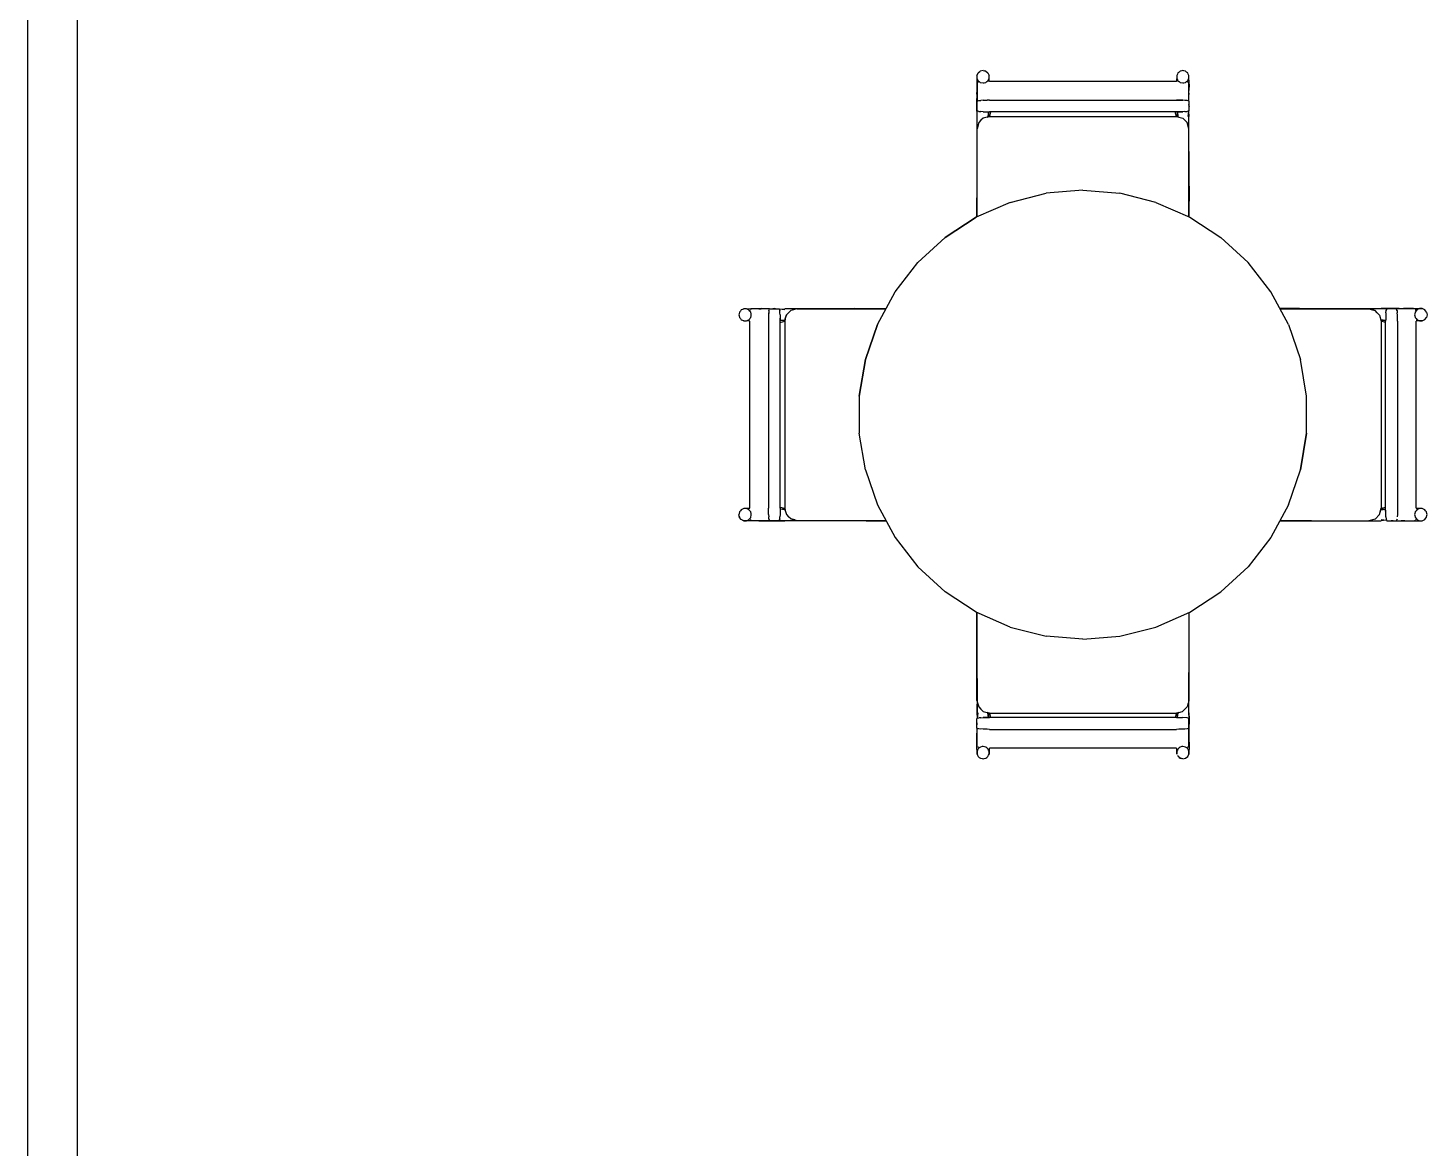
# Model space of a CAD drawing. Header units: metres. Extents: x -5.6 to 1.9, y -16.9 to 0.
# Drawn here: x -5.55 to -2.699, y -13.144 to -10.862 of the extents above; entities that cross this region are included whole.
import ezdxf

# ---------------------------------------------------------------- set-up
doc = ezdxf.new("R2010")
doc.units = ezdxf.units.M
doc.layers.add('Projection', color=5, linetype='Continuous')
doc.layers.add('Section', color=1, linetype='Continuous')

msp = doc.modelspace()

# ---------------------------------------------------------------- linework, layer by layer
at = {"layer": 'Projection'}
for points in [[(-5.55, -16.885), (-5.55, -0.1)], [(-5.45, -0.1), (-5.45, -16.8)], [(-3.6161, -10.9587), (-3.6164, -10.9766)], [(-3.6164, -10.9766), (-3.6161, -10.9894)], [(-3.6161, -10.9587), (-3.6136, -10.9536)], [(-3.6148, -10.9561), (-3.6161, -10.9587)], [(-3.6161, -10.9587), (-3.6161, -10.9615)], [(-3.6161, -10.9615), (-3.6161, -10.9643)], [(-3.6161, -10.9643), (-3.6148, -10.9668)], [(-3.6141, -10.9726), (-3.6158, -10.9731)], [(-3.6158, -10.9731), (-3.6158, -11.0111)], [(-3.6148, -10.9668), (-3.6136, -10.9694)], [(-3.6136, -10.9536), (-3.6092, -10.9501)], [(-3.6136, -10.9694), (-3.6114, -10.9711)], [(-3.6124, -10.972), (-3.6136, -10.9724)], [(-3.6114, -10.9711), (-3.6092, -10.9729)], [(-3.6037, -10.9488), (-3.6092, -10.9501)], [(-3.6092, -10.9729), (-3.6037, -10.9741)], [(-3.6037, -10.9488), (-3.5982, -10.9501)], [(-3.6037, -10.9741), (-3.6016, -10.9737)], [(-3.5982, -10.9501), (-3.6016, -10.9493)], [(-3.6016, -10.9737), (-3.5982, -10.9729)], [(-3.5982, -10.9501), (-3.5938, -10.9536)], [(-3.5982, -10.9729), (-3.596, -10.9711)], [(-3.5959, -10.971), (-3.5938, -10.9694)], [(-3.5938, -10.9536), (-3.5913, -10.9587)], [(-3.5938, -10.9694), (-3.5925, -10.9668)], [(-3.5925, -10.9668), (-3.5913, -10.9643)], [(-3.5911, -10.9709), (-3.5913, -10.9587)], [(-3.5913, -10.9615), (-3.5913, -10.9587)], [(-3.5913, -10.9643), (-3.5913, -10.9615)], [(-3.2094, -10.9709), (-3.5904, -10.9709)], [(-3.2089, -10.9587), (-3.2091, -10.9709)], [(-3.2076, -10.9561), (-3.2089, -10.9587)], [(-3.2089, -10.9587), (-3.2089, -10.9615)], [(-3.2089, -10.9615), (-3.2089, -10.9643)], [(-3.2089, -10.9643), (-3.2076, -10.9668)], [(-3.2064, -10.9536), (-3.2076, -10.9561)], [(-3.2076, -10.9668), (-3.2064, -10.9694)], [(-3.2042, -10.9518), (-3.2064, -10.9536)], [(-3.2064, -10.9694), (-3.2043, -10.971)], [(-3.202, -10.9501), (-3.2042, -10.9518)], [(-3.2042, -10.9711), (-3.202, -10.9729)], [(-3.1986, -10.9493), (-3.202, -10.9501)], [(-3.202, -10.9729), (-3.1965, -10.9741)], [(-3.1965, -10.9488), (-3.1986, -10.9493)], [(-3.1944, -10.9493), (-3.1965, -10.9488)], [(-3.1965, -10.9741), (-3.1944, -10.9737)], [(-3.191, -10.9501), (-3.1944, -10.9493)], [(-3.1944, -10.9737), (-3.191, -10.9729)], [(-3.1888, -10.9518), (-3.191, -10.9501)], [(-3.191, -10.9729), (-3.1888, -10.9711)], [(-3.1865, -10.9536), (-3.1888, -10.9518)], [(-3.1888, -10.9711), (-3.1865, -10.9694)], [(-3.1862, -10.9724), (-3.1875, -10.972)], [(-3.1853, -10.9561), (-3.1865, -10.9536)], [(-3.1865, -10.9694), (-3.1853, -10.9668)], [(-3.1841, -10.9731), (-3.1854, -10.9727)], [(-3.1841, -10.9587), (-3.1853, -10.9561)], [(-3.1853, -10.9668), (-3.1841, -10.9643)], [(-3.1838, -10.9766), (-3.1841, -10.9587)], [(-3.1841, -10.9615), (-3.1841, -10.9587)], [(-3.1841, -10.9643), (-3.1841, -10.9615)], [(-3.184, -11.0111), (-3.184, -10.9731)], [(-3.1838, -10.9766), (-3.184, -10.9893)], [(-3.6162, -10.9895), (-3.6164, -10.9933)], [(-3.6164, -10.9966), (-3.6164, -10.9933)], [(-3.6164, -10.9966), (-3.6163, -11.0058)], [(-3.6162, -10.9895), (-3.6162, -10.9939)], [(-3.184, -10.9939), (-3.184, -10.9895)], [(-3.1838, -10.9952), (-3.184, -10.9939)], [(-3.184, -11.0012), (-3.1838, -10.9952)], [(-3.6164, -11.0197), (-3.6163, -11.0058)], [(-3.6163, -11.0315), (-3.6164, -11.0197)], [(-3.6163, -11.0315), (-3.6161, -11.0425)], [(-3.6162, -11.0294), (-3.6161, -11.0425)], [(-3.6158, -11.0111), (-3.6145, -11.0106)], [(-3.6158, -11.031), (-3.6158, -11.0111)], [(-3.6141, -11.0316), (-3.6158, -11.031)], [(-3.6145, -11.0106), (-3.6124, -11.01)], [(-3.6124, -11.0321), (-3.6141, -11.0316)], [(-3.6124, -11.01), (-3.6078, -11.0096)], [(-3.6124, -11.0321), (-3.6078, -11.0325)], [(-3.6124, -11.0321), (-3.6078, -11.0325)], [(-3.6031, -11.0092), (-3.6078, -11.0096)], [(-3.6031, -11.0329), (-3.6078, -11.0325)], [(-3.6031, -11.0092), (-3.5953, -11.009)], [(-3.6031, -11.0329), (-3.5953, -11.0331)], [(-3.5904, -11.0089), (-3.5953, -11.009)], [(-3.5953, -11.0331), (-3.5904, -11.0332)], [(-3.5925, -11.0332), (-3.5938, -11.0425)], [(-3.5913, -11.0423), (-3.5922, -11.0332)], [(-3.5904, -11.0089), (-3.2094, -11.0089)], [(-3.5881, -11.0332), (-3.5904, -11.0421)], [(-3.2094, -11.0332), (-3.5904, -11.0332)], [(-3.2094, -11.0421), (-3.2118, -11.0332)], [(-3.2094, -11.0089), (-3.1967, -11.0092)], [(-3.2046, -11.009), (-3.2094, -11.0089)], [(-3.1967, -11.0329), (-3.2094, -11.0332)], [(-3.2094, -11.0332), (-3.2031, -11.0331)], [(-3.2079, -11.0332), (-3.2088, -11.0422)], [(-3.2076, -11.0332), (-3.2064, -11.0425)], [(-3.2064, -11.0425), (-3.2071, -11.0332)], [(-3.1967, -11.0092), (-3.2046, -11.009)], [(-3.2031, -11.0331), (-3.1967, -11.0329)], [(-3.1921, -11.0096), (-3.1967, -11.0092)], [(-3.1921, -11.0325), (-3.1967, -11.0329)], [(-3.1875, -11.01), (-3.1921, -11.0096)], [(-3.1921, -11.0325), (-3.1875, -11.0321)], [(-3.1858, -11.0105), (-3.1875, -11.01)], [(-3.1854, -11.0314), (-3.1875, -11.0321)], [(-3.1851, -11.0313), (-3.1865, -11.0425)], [(-3.184, -11.0111), (-3.1858, -11.0105)], [(-3.1854, -11.0314), (-3.184, -11.031)], [(-3.1851, -11.0319), (-3.1841, -11.0425)], [(-3.184, -11.0111), (-3.184, -11.031)], [(-3.1838, -11.022), (-3.184, -11.0181)], [(-3.1838, -11.022), (-3.184, -11.0237)], [(-3.6161, -11.0425), (-3.6164, -11.2076)], [(-3.6141, -11.0611), (-3.6158, -11.0675)], [(-3.6124, -11.0548), (-3.6145, -11.0626)], [(-3.6124, -11.0548), (-3.6141, -11.0611)], [(-3.6078, -11.0501), (-3.6124, -11.0548)], [(-3.6031, -11.0455), (-3.6078, -11.0501)], [(-3.6058, -11.0481), (-3.6078, -11.0501)], [(-3.5953, -11.0434), (-3.6031, -11.0455)], [(-3.5953, -11.0434), (-3.5904, -11.0421)], [(-3.5904, -11.0421), (-3.5953, -11.0434)], [(-3.5904, -11.0421), (-3.2094, -11.0421)], [(-3.2094, -11.0421), (-3.2046, -11.0434)], [(-3.2046, -11.0434), (-3.1967, -11.0455)], [(-3.1921, -11.0501), (-3.1967, -11.0455)], [(-3.1875, -11.0548), (-3.1921, -11.0501)], [(-3.184, -11.0675), (-3.1875, -11.0548)], [(-3.184, -11.0675), (-3.1858, -11.0611)], [(-3.1838, -11.184), (-3.1841, -11.0425)], [(-3.184, -11.0602), (-3.184, -11.0421)], [(-3.6145, -11.0626), (-3.6158, -11.0675)], [(-3.6158, -11.2468), (-3.6158, -11.0675)], [(-3.184, -11.2469), (-3.184, -11.0675)], [(-3.5486, -11.2173), (-3.4753, -11.1987)], [(-3.4, -11.1925), (-3.4753, -11.1987)], [(-3.4, -11.1925), (-3.4753, -11.1987)], [(-3.4, -11.1925), (-3.3247, -11.1987)], [(-3.2515, -11.2173), (-3.3247, -11.1987)], [(-3.1838, -11.184), (-3.1839, -11.2469)], [(-3.5486, -11.2173), (-3.6177, -11.2476)], [(-3.6164, -11.2076), (-3.6163, -11.247)], [(-3.6161, -11.2469), (-3.6161, -11.2084)], [(-3.2515, -11.2173), (-3.1823, -11.2476)], [(-3.681, -11.289), (-3.6177, -11.2476)], [(-3.6177, -11.2476), (-3.681, -11.289)], [(-3.1823, -11.2476), (-3.119, -11.289)], [(-3.7366, -11.3401), (-3.681, -11.289)], [(-3.119, -11.289), (-3.0634, -11.3401)], [(-3.783, -11.3998), (-3.7366, -11.3401)], [(-3.017, -11.3998), (-3.0634, -11.3401)], [(-3.819, -11.4662), (-3.783, -11.3998)], [(-3.819, -11.4662), (-3.783, -11.3998)], [(-2.981, -11.4662), (-3.017, -11.3998)], [(-4.1007, -11.4444), (-4.1012, -11.4465)], [(-4.1012, -11.4465), (-4.1007, -11.4486)], [(-4.0999, -11.441), (-4.1007, -11.4444)], [(-4.1007, -11.4486), (-4.0999, -11.452)], [(-4.0982, -11.4388), (-4.0999, -11.441)], [(-4.0999, -11.452), (-4.0982, -11.4542)], [(-4.0964, -11.4365), (-4.0982, -11.4388)], [(-4.0982, -11.4542), (-4.0964, -11.4564)], [(-4.0939, -11.4353), (-4.0964, -11.4365)], [(-4.0964, -11.4564), (-4.0939, -11.4576)], [(-4.0913, -11.4341), (-4.0939, -11.4353)], [(-4.0939, -11.4576), (-4.0913, -11.4589)], [(-4.0913, -11.4341), (-4.0734, -11.4338)], [(-4.0885, -11.4341), (-4.0913, -11.4341)], [(-4.0791, -11.4591), (-4.0913, -11.4589)], [(-4.0913, -11.4589), (-4.0885, -11.4589)], [(-4.0857, -11.4341), (-4.0885, -11.4341)], [(-4.0885, -11.4589), (-4.0857, -11.4589)], [(-4.0832, -11.4353), (-4.0857, -11.4341)], [(-4.0857, -11.4589), (-4.0832, -11.4576)], [(-4.0806, -11.4365), (-4.0832, -11.4353)], [(-4.0832, -11.4576), (-4.0806, -11.4564)], [(-4.0789, -11.4388), (-4.0806, -11.4365)], [(-4.0806, -11.4564), (-4.079, -11.4543)], [(-4.0791, -11.8404), (-4.0791, -11.4594)], [(-4.0771, -11.441), (-4.0789, -11.4388)], [(-4.0789, -11.4542), (-4.0771, -11.452)], [(-4.0776, -11.4362), (-4.078, -11.4375)], [(-4.0769, -11.4341), (-4.0773, -11.4354)], [(-4.0763, -11.4444), (-4.0771, -11.441)], [(-4.0771, -11.452), (-4.0763, -11.4486)], [(-4.0389, -11.434), (-4.0769, -11.434)], [(-4.0759, -11.4465), (-4.0763, -11.4444)], [(-4.0763, -11.4486), (-4.0759, -11.4465)], [(-4.0763, -11.4486), (-4.0759, -11.4465)], [(-4.0734, -11.4338), (-4.0607, -11.434)], [(-4.0605, -11.434), (-4.0561, -11.434)], [(-4.0548, -11.4338), (-4.0561, -11.434)], [(-4.0488, -11.434), (-4.0548, -11.4338)], [(-4.041, -11.4546), (-4.0411, -11.4594)], [(-4.0411, -11.4594), (-4.0411, -11.8404)], [(-4.0408, -11.4467), (-4.041, -11.4546)], [(-4.04, -11.4375), (-4.0408, -11.4467)], [(-4.0404, -11.4421), (-4.0408, -11.4467)], [(-4.04, -11.4375), (-4.0404, -11.4421)], [(-4.04, -11.4375), (-4.0395, -11.4358)], [(-4.0389, -11.434), (-4.019, -11.434)], [(-4.028, -11.4338), (-4.0319, -11.434)], [(-4.0263, -11.434), (-4.028, -11.4338)], [(-4.0186, -11.4354), (-4.019, -11.434)], [(-4.0075, -11.4365), (-4.0187, -11.4351)], [(-4.0186, -11.4354), (-4.0179, -11.4375)], [(-4.0181, -11.4351), (-4.0075, -11.4341)], [(-4.0175, -11.4421), (-4.0179, -11.4375)], [(-4.0171, -11.4467), (-4.0175, -11.4421)], [(-4.0171, -11.4467), (-4.0168, -11.4594)], [(-4.0168, -11.4594), (-4.0169, -11.4531)], [(-4.0168, -11.4571), (-4.0075, -11.4564)], [(-4.0168, -11.4576), (-4.0075, -11.4564)], [(-4.0078, -11.4588), (-4.0168, -11.4579)], [(-4.0168, -11.4618), (-4.0079, -11.4594)], [(-4.0168, -11.8404), (-4.0168, -11.4594)], [(-3.9897, -11.434), (-4.0079, -11.434)], [(-4.0066, -11.4546), (-4.0079, -11.4594)], [(-4.0079, -11.4594), (-4.0066, -11.4546)], [(-4.0079, -11.4594), (-4.0079, -11.8404)], [(-3.866, -11.4338), (-4.0075, -11.4341)], [(-4.0066, -11.4546), (-4.0045, -11.4467)], [(-4.0059, -11.452), (-4.0066, -11.4546)], [(-4.0045, -11.4467), (-4.0059, -11.4519)], [(-3.9952, -11.4375), (-4.0045, -11.4467)], [(-3.9999, -11.4421), (-4.0045, -11.4467)], [(-3.9825, -11.434), (-3.9952, -11.4375)], [(-3.9825, -11.434), (-3.8016, -11.434)], [(-3.866, -11.4338), (-3.8015, -11.4339)], [(-2.9986, -11.4337), (-2.9576, -11.4336)], [(-2.9584, -11.4339), (-2.9985, -11.4339)], [(-2.9984, -11.4342), (-2.8175, -11.4342)], [(-2.9576, -11.4336), (-2.7925, -11.4339)], [(-2.8175, -11.4342), (-2.8126, -11.4355)], [(-2.8048, -11.4376), (-2.8126, -11.4355)], [(-2.8126, -11.4355), (-2.8048, -11.4376)], [(-2.8001, -11.4422), (-2.8048, -11.4376)], [(-2.7955, -11.4469), (-2.8001, -11.4422)], [(-2.7955, -11.4469), (-2.7921, -11.4596)], [(-2.7815, -11.4337), (-2.7925, -11.4339)], [(-2.7925, -11.4339), (-2.7794, -11.4338)], [(-2.7925, -11.4562), (-2.7832, -11.4575)], [(-2.7832, -11.4578), (-2.7923, -11.4587)], [(-2.7832, -11.4619), (-2.7921, -11.4596)], [(-2.7921, -11.4596), (-2.7921, -11.8406)], [(-2.7831, -11.4547), (-2.7832, -11.4596)], [(-2.7832, -11.8406), (-2.7832, -11.4596)], [(-2.7829, -11.4469), (-2.7831, -11.4547)], [(-2.7825, -11.4422), (-2.7829, -11.4469)], [(-2.7825, -11.4422), (-2.7821, -11.4376)], [(-2.781, -11.4342), (-2.7821, -11.4376)], [(-2.7821, -11.4376), (-2.7816, -11.4359)], [(-2.7816, -11.4359), (-2.781, -11.4342)], [(-2.7697, -11.4336), (-2.7815, -11.4337)], [(-2.7611, -11.4342), (-2.781, -11.4342)], [(-2.7558, -11.4337), (-2.7697, -11.4336)], [(-2.7231, -11.4342), (-2.7611, -11.4342)], [(-2.7611, -11.4342), (-2.7607, -11.4355)], [(-2.76, -11.4376), (-2.7607, -11.4355)], [(-2.76, -11.4376), (-2.7596, -11.4422)], [(-2.7592, -11.4469), (-2.7596, -11.4422)], [(-2.759, -11.4547), (-2.7592, -11.4469)], [(-2.7589, -11.4596), (-2.759, -11.4547)], [(-2.7589, -11.4596), (-2.7589, -11.8406)], [(-2.7558, -11.4337), (-2.7466, -11.4336)], [(-2.7433, -11.4336), (-2.7466, -11.4336)], [(-2.7395, -11.4338), (-2.7439, -11.4338)], [(-2.7395, -11.4338), (-2.7433, -11.4336)], [(-2.7266, -11.4336), (-2.7417, -11.4339)], [(-2.7406, -11.4339), (-2.7302, -11.4339)], [(-2.7266, -11.4336), (-2.7087, -11.4339)], [(-2.7237, -11.4442), (-2.7241, -11.4463)], [(-2.7241, -11.4463), (-2.7237, -11.4484)], [(-2.7229, -11.4408), (-2.7237, -11.4442)], [(-2.7237, -11.4484), (-2.7229, -11.4518)], [(-2.7231, -11.4342), (-2.7226, -11.4359)], [(-2.7211, -11.4386), (-2.7229, -11.4408)], [(-2.7229, -11.4518), (-2.7211, -11.454)], [(-2.7224, -11.4364), (-2.722, -11.4376)], [(-2.7194, -11.4364), (-2.7211, -11.4386)], [(-2.721, -11.4541), (-2.7194, -11.4562)], [(-2.7087, -11.4587), (-2.7209, -11.4589)], [(-2.7209, -11.8406), (-2.7209, -11.4596)], [(-2.7168, -11.4352), (-2.7194, -11.4364)], [(-2.7194, -11.4562), (-2.7168, -11.4575)], [(-2.7143, -11.4339), (-2.7168, -11.4352)], [(-2.7168, -11.4575), (-2.7143, -11.4587)], [(-2.7115, -11.4339), (-2.7143, -11.4339)], [(-2.7143, -11.4587), (-2.7115, -11.4587)], [(-2.7087, -11.4339), (-2.7115, -11.4339)], [(-2.7115, -11.4587), (-2.7087, -11.4587)], [(-2.7036, -11.4364), (-2.7087, -11.4339)], [(-2.7087, -11.4587), (-2.7061, -11.4575)], [(-2.7061, -11.4575), (-2.7036, -11.4562)], [(-2.7018, -11.4386), (-2.7036, -11.4364)], [(-2.7036, -11.4562), (-2.7001, -11.4518)], [(-2.7001, -11.4408), (-2.7018, -11.4386)], [(-2.7001, -11.4408), (-2.6988, -11.4463)], [(-2.6988, -11.4463), (-2.7001, -11.4518)], [(-3.8435, -11.5377), (-3.819, -11.4662)], [(-3.819, -11.4662), (-3.8435, -11.5377)], [(-2.981, -11.4662), (-2.9565, -11.5377)], [(-3.8559, -11.6122), (-3.8435, -11.5377)], [(-3.8435, -11.5377), (-3.8559, -11.6122)], [(-2.9441, -11.6122), (-2.9565, -11.5377)], [(-3.8559, -11.6122), (-3.8559, -11.6878)], [(-2.9441, -11.6878), (-2.9441, -11.6122)], [(-3.8435, -11.7623), (-3.8559, -11.6878)], [(-2.9441, -11.6878), (-2.9565, -11.7623)], [(-2.9565, -11.7623), (-2.9441, -11.6878)], [(-3.8435, -11.7623), (-3.819, -11.8338)], [(-2.981, -11.8338), (-2.9565, -11.7623)], [(-4.0999, -11.8482), (-4.1012, -11.8537)], [(-4.0999, -11.8592), (-4.1012, -11.8537)], [(-4.1007, -11.8558), (-4.0999, -11.8592)], [(-4.0982, -11.846), (-4.0999, -11.8482)], [(-4.0964, -11.8636), (-4.0999, -11.8592)], [(-4.0964, -11.8438), (-4.0982, -11.846)], [(-4.0939, -11.8425), (-4.0964, -11.8438)], [(-4.0913, -11.8413), (-4.0939, -11.8425)], [(-4.0791, -11.8411), (-4.0913, -11.8413)], [(-4.0885, -11.8413), (-4.0913, -11.8413)], [(-4.0857, -11.8413), (-4.0885, -11.8413)], [(-4.0832, -11.8425), (-4.0857, -11.8413)], [(-4.0806, -11.8438), (-4.0832, -11.8425)], [(-4.079, -11.8459), (-4.0806, -11.8438)], [(-4.0771, -11.8482), (-4.0789, -11.846)], [(-4.0789, -11.8614), (-4.0771, -11.8592)], [(-4.0763, -11.8516), (-4.0771, -11.8482)], [(-4.0771, -11.8592), (-4.0759, -11.8537)], [(-4.0759, -11.8537), (-4.0763, -11.8516)], [(-4.041, -11.8453), (-4.0411, -11.8404)], [(-4.0408, -11.8531), (-4.041, -11.8453)], [(-4.0408, -11.8531), (-4.0404, -11.8578)], [(-4.04, -11.8624), (-4.0404, -11.8578)], [(-4.0179, -11.8624), (-4.0175, -11.8578)], [(-4.0171, -11.8531), (-4.0175, -11.8578)], [(-4.0169, -11.8453), (-4.0171, -11.8531)], [(-4.0168, -11.8404), (-4.0169, -11.8453)], [(-4.0168, -11.8381), (-4.0079, -11.8404)], [(-4.0168, -11.8422), (-4.0077, -11.8413)], [(-4.0075, -11.8438), (-4.0168, -11.8425)], [(-4.0079, -11.8404), (-4.0066, -11.8453)], [(-4.0066, -11.8453), (-4.0079, -11.8404)], [(-4.0079, -11.8404), (-4.0066, -11.8453)], [(-4.0066, -11.8453), (-4.0062, -11.8468)], [(-4.0066, -11.8453), (-4.0045, -11.8531)], [(-4.0066, -11.8453), (-4.0045, -11.8531)], [(-4.0045, -11.8531), (-3.9999, -11.8578)], [(-3.9952, -11.8624), (-3.9999, -11.8578)], [(-3.819, -11.8338), (-3.783, -11.9002)], [(-2.981, -11.8338), (-3.017, -11.9002)], [(-2.7955, -11.8533), (-2.8048, -11.8625)], [(-2.7955, -11.8533), (-2.7921, -11.8406)], [(-2.7955, -11.8533), (-2.7941, -11.8481)], [(-2.7941, -11.848), (-2.7938, -11.8469)], [(-2.7925, -11.8436), (-2.7832, -11.8424)], [(-2.7922, -11.8412), (-2.7832, -11.8421)], [(-2.7921, -11.8406), (-2.7832, -11.8382)], [(-2.7829, -11.8533), (-2.7832, -11.8406)], [(-2.7831, -11.8469), (-2.7832, -11.8406)], [(-2.7829, -11.8533), (-2.7831, -11.8469)], [(-2.7825, -11.8579), (-2.7829, -11.8533)], [(-2.7825, -11.8579), (-2.7821, -11.8625)], [(-2.7592, -11.8533), (-2.7596, -11.8579)], [(-2.7589, -11.8406), (-2.7592, -11.8533)], [(-2.7237, -11.8514), (-2.7241, -11.8535)], [(-2.7241, -11.8535), (-2.7237, -11.8556)], [(-2.7229, -11.848), (-2.7237, -11.8514)], [(-2.7237, -11.8556), (-2.7229, -11.859)], [(-2.7211, -11.8458), (-2.7229, -11.848)], [(-2.7229, -11.859), (-2.7211, -11.8612)], [(-2.7194, -11.8436), (-2.721, -11.8457)], [(-2.7087, -11.8411), (-2.7209, -11.8409)], [(-2.7168, -11.8424), (-2.7194, -11.8436)], [(-2.7143, -11.8411), (-2.7168, -11.8424)], [(-2.7115, -11.8411), (-2.7143, -11.8411)], [(-2.7087, -11.8411), (-2.7115, -11.8411)], [(-2.7061, -11.8424), (-2.7087, -11.8411)], [(-2.7036, -11.8436), (-2.7061, -11.8424)], [(-2.7018, -11.8458), (-2.7036, -11.8436)], [(-2.7001, -11.848), (-2.7018, -11.8458)], [(-2.7018, -11.8612), (-2.7001, -11.859)], [(-2.6993, -11.8514), (-2.7001, -11.848)], [(-2.7001, -11.859), (-2.6993, -11.8556)], [(-2.6988, -11.8535), (-2.6993, -11.8514)], [(-2.6993, -11.8556), (-2.6988, -11.8535)], [(-4.0913, -11.8661), (-4.0964, -11.8636)], [(-4.0939, -11.8648), (-4.0913, -11.8661)], [(-4.0734, -11.8664), (-4.0913, -11.8661)], [(-4.0913, -11.8661), (-4.0885, -11.8661)], [(-4.0885, -11.8661), (-4.0857, -11.8661)], [(-4.0857, -11.8661), (-4.0832, -11.8648)], [(-4.0832, -11.8648), (-4.0806, -11.8636)], [(-4.0806, -11.8636), (-4.0789, -11.8614)], [(-4.078, -11.8624), (-4.0776, -11.8636)], [(-4.0774, -11.8641), (-4.0769, -11.8658)], [(-4.0769, -11.8658), (-4.0389, -11.8658)], [(-4.0606, -11.8661), (-4.0734, -11.8664)], [(-4.0605, -11.8662), (-4.0567, -11.8664)], [(-4.0605, -11.8662), (-4.0561, -11.8662)], [(-4.0567, -11.8664), (-4.0534, -11.8664)], [(-4.0534, -11.8664), (-4.0442, -11.8663)], [(-4.0442, -11.8663), (-4.0303, -11.8664)], [(-4.04, -11.8624), (-4.0394, -11.8645)], [(-4.0389, -11.8658), (-4.0394, -11.8645)], [(-4.0389, -11.8658), (-4.019, -11.8658)], [(-4.0303, -11.8664), (-4.0185, -11.8663)], [(-4.0075, -11.8661), (-4.0206, -11.8662)], [(-4.0075, -11.8661), (-4.0206, -11.8662)], [(-4.019, -11.8658), (-4.0184, -11.8641)], [(-4.0184, -11.8641), (-4.019, -11.8658)], [(-4.0185, -11.8663), (-4.0075, -11.8661)], [(-4.0179, -11.8624), (-4.0184, -11.8641)], [(-4.0184, -11.8641), (-4.0179, -11.8624)], [(-3.8424, -11.8664), (-4.0075, -11.8661)], [(-3.9952, -11.8624), (-3.9874, -11.8645)], [(-3.9889, -11.8641), (-3.9952, -11.8624)], [(-3.9874, -11.8645), (-3.9952, -11.8624)], [(-3.9874, -11.8645), (-3.9825, -11.8658)], [(-3.9825, -11.8658), (-3.8016, -11.8658)], [(-3.8014, -11.8663), (-3.8424, -11.8664)], [(-3.8416, -11.8661), (-3.8015, -11.8661)], [(-2.9985, -11.8661), (-2.934, -11.8662)], [(-2.934, -11.8662), (-2.9985, -11.8661)], [(-2.9984, -11.866), (-2.8175, -11.866)], [(-2.934, -11.8662), (-2.7925, -11.8659)], [(-2.8048, -11.8625), (-2.8175, -11.866)], [(-2.8175, -11.866), (-2.8111, -11.8642)], [(-2.8103, -11.866), (-2.7921, -11.866)], [(-2.7925, -11.8635), (-2.7813, -11.8649)], [(-2.7819, -11.8649), (-2.7925, -11.8659)], [(-2.7821, -11.8625), (-2.7814, -11.8646)], [(-2.7814, -11.8646), (-2.781, -11.866)], [(-2.781, -11.866), (-2.7611, -11.866)], [(-2.7737, -11.866), (-2.772, -11.8662)], [(-2.7681, -11.866), (-2.772, -11.8662)], [(-2.7611, -11.866), (-2.76, -11.8625)], [(-2.7611, -11.866), (-2.7231, -11.866)], [(-2.76, -11.8625), (-2.7605, -11.8642)], [(-2.7452, -11.8662), (-2.7512, -11.866)], [(-2.7439, -11.866), (-2.7452, -11.8662)], [(-2.7439, -11.866), (-2.7395, -11.866)], [(-2.7393, -11.866), (-2.7266, -11.8662)], [(-2.7266, -11.8662), (-2.7087, -11.8659)], [(-2.7231, -11.8659), (-2.7227, -11.8646)], [(-2.722, -11.8625), (-2.7224, -11.8638)], [(-2.7211, -11.8612), (-2.7194, -11.8635)], [(-2.7194, -11.8635), (-2.7168, -11.8647)], [(-2.7168, -11.8647), (-2.7143, -11.8659)], [(-2.7143, -11.8659), (-2.7115, -11.8659)], [(-2.7115, -11.8659), (-2.7087, -11.8659)], [(-2.7087, -11.8659), (-2.7061, -11.8647)], [(-2.7061, -11.8647), (-2.7036, -11.8635)], [(-2.7036, -11.8635), (-2.7018, -11.8612)], [(-3.783, -11.9002), (-3.7366, -11.9599)], [(-3.017, -11.9002), (-3.0634, -11.9599)], [(-3.017, -11.9002), (-3.0634, -11.9599)], [(-3.681, -12.011), (-3.7366, -11.9599)], [(-3.7366, -11.9599), (-3.681, -12.011)], [(-3.0634, -11.9599), (-3.119, -12.011)], [(-3.6177, -12.0524), (-3.681, -12.011)], [(-3.1823, -12.0524), (-3.119, -12.011)], [(-3.5486, -12.0827), (-3.6177, -12.0524)], [(-3.5486, -12.0827), (-3.6177, -12.0524)], [(-3.6161, -12.0531), (-3.6162, -12.116)], [(-3.6162, -12.116), (-3.6161, -12.0531)], [(-3.616, -12.2325), (-3.616, -12.0531)], [(-3.2515, -12.0827), (-3.1823, -12.0524)], [(-3.2515, -12.0827), (-3.1823, -12.0524)], [(-3.1842, -12.0532), (-3.1842, -12.2325)], [(-3.1839, -12.0531), (-3.1839, -12.0916)], [(-3.1836, -12.0924), (-3.1837, -12.053)], [(-3.5486, -12.0827), (-3.4753, -12.1013)], [(-3.3247, -12.1013), (-3.2515, -12.0827)], [(-3.6162, -12.116), (-3.6159, -12.2575)], [(-3.4, -12.1075), (-3.4753, -12.1013)], [(-3.4, -12.1075), (-3.3247, -12.1013)], [(-3.1839, -12.2575), (-3.1836, -12.0924)], [(-3.616, -12.2325), (-3.6146, -12.2374)], [(-3.616, -12.2325), (-3.6142, -12.2389)], [(-3.616, -12.2398), (-3.616, -12.2579)], [(-3.6149, -12.2681), (-3.6159, -12.2575)], [(-3.6149, -12.2687), (-3.6135, -12.2575)], [(-3.6142, -12.2389), (-3.6125, -12.2452)], [(-3.6125, -12.2452), (-3.6079, -12.2499)], [(-3.6079, -12.2499), (-3.6033, -12.2545)], [(-3.6033, -12.2545), (-3.5954, -12.2566)], [(-3.5906, -12.2579), (-3.5954, -12.2566)], [(-3.5954, -12.2566), (-3.5906, -12.2579)], [(-3.5936, -12.2575), (-3.5929, -12.2668)], [(-3.5924, -12.2668), (-3.5936, -12.2575)], [(-3.5921, -12.2668), (-3.5912, -12.2578)], [(-3.5906, -12.2579), (-3.5882, -12.2668)], [(-3.5906, -12.2579), (-3.2096, -12.2579)], [(-3.2096, -12.2579), (-3.2119, -12.2668)], [(-3.2047, -12.2566), (-3.2096, -12.2579)], [(-3.2047, -12.2566), (-3.2096, -12.2579)], [(-3.2087, -12.2577), (-3.2078, -12.2668)], [(-3.2075, -12.2668), (-3.2062, -12.2575)], [(-3.2047, -12.2566), (-3.1969, -12.2545)], [(-3.1969, -12.2545), (-3.1922, -12.2499)], [(-3.1942, -12.2519), (-3.1922, -12.2499)], [(-3.1876, -12.2452), (-3.1922, -12.2499)], [(-3.1922, -12.2499), (-3.1876, -12.2452)], [(-3.1855, -12.2374), (-3.1876, -12.2452)], [(-3.1859, -12.2389), (-3.1876, -12.2452)], [(-3.1842, -12.2325), (-3.1859, -12.2389)], [(-3.1842, -12.2325), (-3.1855, -12.2374)], [(-3.1837, -12.2685), (-3.1839, -12.2575)], [(-3.1839, -12.2575), (-3.1838, -12.2706)], [(-3.1839, -12.2575), (-3.1838, -12.2706)], [(-3.6162, -12.278), (-3.616, -12.2763)], [(-3.6162, -12.278), (-3.616, -12.2819)], [(-3.6146, -12.2686), (-3.616, -12.269)], [(-3.616, -12.2889), (-3.616, -12.269)], [(-3.6146, -12.2686), (-3.6125, -12.2679)], [(-3.6079, -12.2675), (-3.6125, -12.2679)], [(-3.6079, -12.2675), (-3.6033, -12.2671)], [(-3.6033, -12.2671), (-3.5906, -12.2668)], [(-3.5969, -12.2669), (-3.6033, -12.2671)], [(-3.5906, -12.2668), (-3.5969, -12.2669)], [(-3.2096, -12.2668), (-3.5906, -12.2668)], [(-3.2096, -12.2668), (-3.2047, -12.2669)], [(-3.2047, -12.2669), (-3.1969, -12.2671)], [(-3.1876, -12.2679), (-3.1969, -12.2671)], [(-3.1842, -12.269), (-3.1876, -12.2679)], [(-3.1842, -12.2889), (-3.1842, -12.269)], [(-3.1837, -12.2685), (-3.1836, -12.2803)], [(-3.1837, -12.2942), (-3.1836, -12.2803)], [(-3.6162, -12.3048), (-3.616, -12.2988)], [(-3.616, -12.3061), (-3.6162, -12.3048)], [(-3.6162, -12.3234), (-3.616, -12.3107)], [(-3.616, -12.2889), (-3.616, -12.3269)], [(-3.616, -12.2889), (-3.6142, -12.2895)], [(-3.616, -12.3105), (-3.616, -12.3061)], [(-3.6125, -12.29), (-3.6142, -12.2895)], [(-3.6033, -12.2908), (-3.6125, -12.29)], [(-3.6079, -12.2904), (-3.6125, -12.29)], [(-3.5906, -12.2911), (-3.6033, -12.2908)], [(-3.5954, -12.291), (-3.6033, -12.2908)], [(-3.5906, -12.2911), (-3.5954, -12.291)], [(-3.5906, -12.2911), (-3.2096, -12.2911)], [(-3.2047, -12.291), (-3.2096, -12.2911)], [(-3.1969, -12.2908), (-3.2047, -12.291)], [(-3.1922, -12.2904), (-3.1969, -12.2908)], [(-3.1876, -12.29), (-3.1922, -12.2904)], [(-3.1855, -12.2893), (-3.1876, -12.29)], [(-3.1842, -12.2889), (-3.1855, -12.2893)], [(-3.1842, -12.3269), (-3.1842, -12.2889)], [(-3.1839, -12.3106), (-3.1836, -12.3234)], [(-3.1838, -12.3105), (-3.1838, -12.3061)], [(-3.1838, -12.3105), (-3.1836, -12.3067)], [(-3.1836, -12.3034), (-3.1837, -12.2942)], [(-3.1836, -12.3067), (-3.1836, -12.3034)], [(-3.6159, -12.3413), (-3.6162, -12.3234)], [(-3.6159, -12.3269), (-3.6146, -12.3273)], [(-3.6147, -12.3332), (-3.6159, -12.3357)], [(-3.6159, -12.3357), (-3.6159, -12.3385)], [(-3.6159, -12.3385), (-3.6159, -12.3413)], [(-3.6159, -12.3413), (-3.6147, -12.3439)], [(-3.6135, -12.3306), (-3.6147, -12.3332)], [(-3.6147, -12.3439), (-3.6135, -12.3464)], [(-3.6125, -12.328), (-3.6138, -12.3276)], [(-3.6112, -12.3289), (-3.6135, -12.3306)], [(-3.609, -12.3271), (-3.6112, -12.3289)], [(-3.6056, -12.3263), (-3.609, -12.3271)], [(-3.6035, -12.3259), (-3.6056, -12.3263)], [(-3.598, -12.3271), (-3.6035, -12.3259)], [(-3.5958, -12.3289), (-3.598, -12.3271)], [(-3.5936, -12.3306), (-3.5957, -12.329)], [(-3.5924, -12.3332), (-3.5936, -12.3306)], [(-3.5936, -12.3464), (-3.5924, -12.3439)], [(-3.5911, -12.3357), (-3.5924, -12.3332)], [(-3.5924, -12.3439), (-3.5911, -12.3413)], [(-3.5909, -12.3291), (-3.5911, -12.3413)], [(-3.5911, -12.3385), (-3.5911, -12.3357)], [(-3.5911, -12.3413), (-3.5911, -12.3385)], [(-3.2096, -12.3291), (-3.5906, -12.3291)], [(-3.2087, -12.3413), (-3.2089, -12.3291)], [(-3.2075, -12.3332), (-3.2087, -12.3357)], [(-3.2087, -12.3357), (-3.2087, -12.3385)], [(-3.2087, -12.3385), (-3.2087, -12.3413)], [(-3.2062, -12.3306), (-3.2075, -12.3332)], [(-3.2075, -12.3439), (-3.2062, -12.3464)], [(-3.2041, -12.329), (-3.2062, -12.3306)], [(-3.2018, -12.3271), (-3.204, -12.3289)], [(-3.1984, -12.3263), (-3.2018, -12.3271)], [(-3.1963, -12.3259), (-3.1984, -12.3263)], [(-3.1908, -12.3271), (-3.1963, -12.3259)], [(-3.1886, -12.3289), (-3.1908, -12.3271)], [(-3.1864, -12.3306), (-3.1886, -12.3289)], [(-3.1864, -12.3276), (-3.1876, -12.328)], [(-3.1852, -12.3332), (-3.1864, -12.3306)], [(-3.1864, -12.3464), (-3.1839, -12.3413)], [(-3.1842, -12.3269), (-3.1859, -12.3274)], [(-3.1839, -12.3357), (-3.1852, -12.3332)], [(-3.1836, -12.3234), (-3.1839, -12.3413)], [(-3.1839, -12.3385), (-3.1839, -12.3357)], [(-3.1839, -12.3413), (-3.1839, -12.3385)], [(-3.6135, -12.3464), (-3.6112, -12.3482)], [(-3.6112, -12.3482), (-3.609, -12.3499)], [(-3.609, -12.3499), (-3.6056, -12.3507)], [(-3.6056, -12.3507), (-3.6035, -12.3512)], [(-3.6035, -12.3512), (-3.6014, -12.3507)], [(-3.6014, -12.3507), (-3.598, -12.3499)], [(-3.598, -12.3499), (-3.5958, -12.3482)], [(-3.5958, -12.3482), (-3.5936, -12.3464)], [(-3.2018, -12.3499), (-3.2062, -12.3464)], [(-3.204, -12.3482), (-3.2018, -12.3499)], [(-3.1963, -12.3512), (-3.2018, -12.3499)], [(-3.2018, -12.3499), (-3.1984, -12.3507)], [(-3.1963, -12.3512), (-3.1908, -12.3499)], [(-3.1908, -12.3499), (-3.1864, -12.3464)], [(-3.1908, -12.3499), (-3.1886, -12.3482)]]:
    msp.add_lwpolyline(points, dxfattribs=at)
at = {"layer": 'Section'}
for p, q in [((-5.55, -16.885), (-5.55, -8.4925)), ((-5.45, -8.4925), (-5.45, -16.885))]:
    msp.add_line(p, q, dxfattribs=at)

doc.saveas('drawing.dxf')
